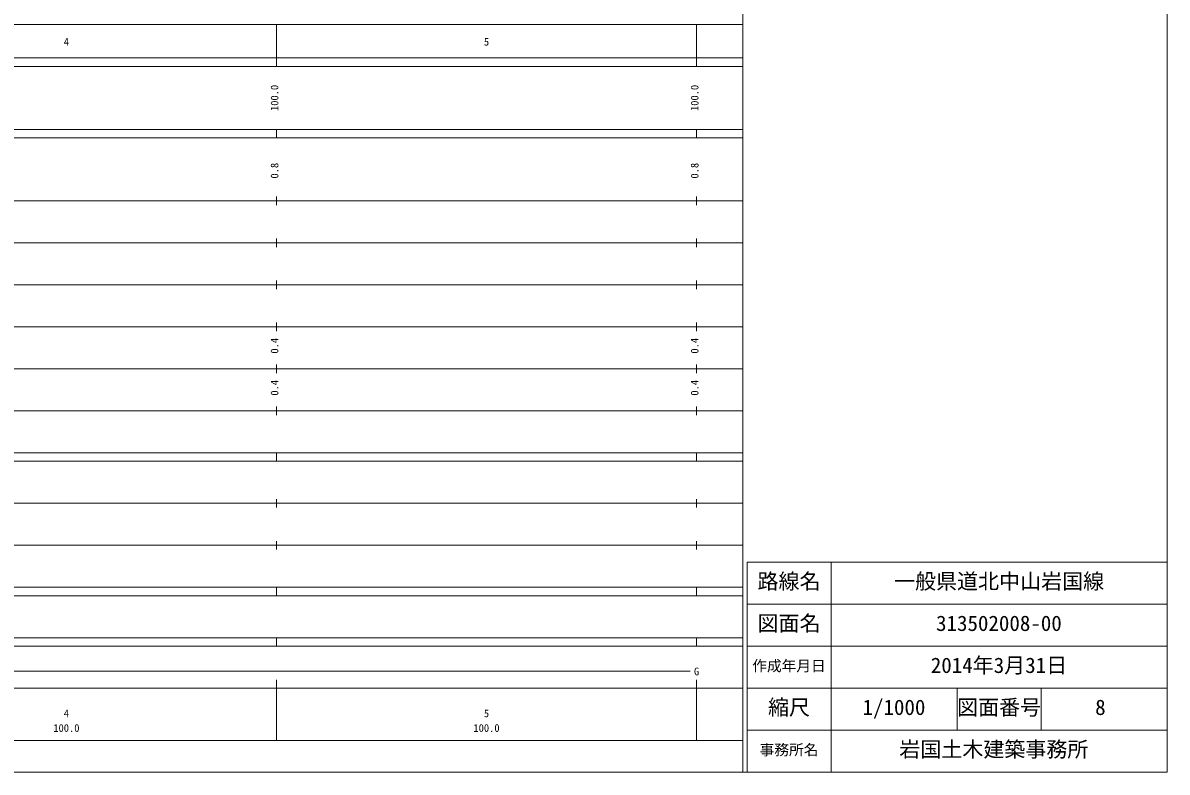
# Model space of a CAD drawing. Units: millimetres on the paper, enlarged 1000 times. Extents: x 60658 to 700658, y 3130 to 363130.
# Drawn here: x 428293 to 700658, y 3130 to 181487 of the extents above; entities that cross this region are included whole.
import ezdxf
from ezdxf.enums import TextEntityAlignment as Align

# ---------------------------------------------------------------- set-up
doc = ezdxf.new("R2010")
doc.units = ezdxf.units.MM
doc.header["$LTSCALE"] = 1000
doc.layers.add('S-SUV', color=7, linetype='Continuous', lineweight=13)
doc.styles.add('ＭＳ ゴシック', font='')
doc.styles.get('ＭＳ ゴシック').set_extended_font_data('MS Gothic')

msp = doc.modelspace()

# ---------------------------------------------------------------- linework, layer by layer
at = {"layer": 'S-SUV'}
for p, q in [((700658, 3130), (700658, 363130)), ((599658, 3130), (599658, 353130)), ((88658, 181130), (599658, 181130)), ((488658, 171130), (488658, 181130)), ((588658, 171130), (588658, 181130)), ((60658, 173130), (599658, 173130)), ((60658, 171130), (599658, 171130)), ((60658, 156130), (599658, 156130)), ((488658, 154130), (488658, 156130)), ((588658, 154130), (588658, 156130)), ((60658, 154130), (599658, 154130)), ((60658, 139130), (599658, 139130)), ((488658, 138130), (488658, 140130)), ((588658, 138130), (588658, 140130)), ((66658, 129130), (599658, 129130)), ((488658, 128130), (488658, 130130)), ((588658, 128130), (588658, 130130)), ((488658, 118130), (488658, 120130)), ((588658, 118130), (588658, 120130)), ((72658, 119130), (599658, 119130)), ((66658, 109130), (599658, 109130)), ((488658, 108130), (488658, 110130)), ((588658, 108130), (588658, 110130)), ((72658, 99130), (599658, 99130)), ((488658, 98130), (488658, 100130)), ((588658, 98130), (588658, 100130)), ((488658, 88130), (488658, 90130)), ((588658, 88130), (588658, 90130)), ((66658, 89130), (599658, 89130)), ((60658, 79130), (599658, 79130)), ((488658, 77130), (488658, 79130)), ((588658, 77130), (588658, 79130)), ((60658, 77130), (599658, 77130)), ((488658, 66130), (488658, 68130)), ((588658, 66130), (588658, 68130)), ((69658, 67130), (599658, 67130)), ((488658, 56130), (488658, 58130)), ((588658, 56130), (588658, 58130)), ((60658, 57130), (599658, 57130)), ((700658, 53130), (600658, 53130)), ((600658, 53130), (600658, 3130)), ((620658, 53130), (620658, 3130)), ((60658, 47130), (599658, 47130)), ((488658, 45130), (488658, 47130)), ((588658, 45130), (588658, 47130)), ((60658, 45130), (599658, 45130)), ((700658, 43130), (600658, 43130)), ((60658, 35130), (599658, 35130)), ((60658, 33130), (599658, 33130)), ((488658, 33130), (488658, 35130)), ((588658, 33130), (588658, 35130)), ((700658, 33130), (600658, 33130)), ((90158, 27130), (587158, 27130)), ((488658, 10630), (488658, 25130)), ((588658, 10630), (588658, 25130)), ((60658, 23130), (599658, 23130)), ((700658, 23130), (600658, 23130)), ((650658, 23130), (650658, 13130)), ((670658, 23130), (670658, 13130)), ((700658, 13130), (600658, 13130)), ((88658, 10630), (599658, 10630)), ((60658, 3130), (700658, 3130))]:
    msp.add_line(p, q, dxfattribs=at)

# ---------------------------------------------------------------- texts
at = {"layer": 'S-SUV', "style": 'ＭＳ ゴシック'}
for s, height, p in [('4', 1833, (438033, 175535)), ('5', 1833, (538033, 175535)), ('路線名', 3666, (603158, 45630)), ('路線名', 3666, (603158, 45630)), ('一般県道北中山岩国線', 3666, (635658, 45630)), ('図面名', 3666, (603158, 35630)), ('図面名', 3666, (603158, 35630)), ('313502008-00', 3666, (645658, 35630)), ('作成年月日', 2566, (601908, 26380)), ('作成年月日', 2566, (601908, 26380)), ('2014年3月31日', 3666, (644408, 25630)), ('G', 1833, (588033, 25630)), ('縮尺', 3666, (605658, 15630)), ('縮尺', 3666, (605658, 15630)), ('1/1000', 3666, (628158, 15630)), ('図面番号', 3666, (650658, 15630)), ('図面番号', 3666, (650658, 15630)), ('8', 3666, (683533, 15630)), ('4', 1833, (438033, 15653)), ('5', 1833, (538033, 15653)), ('100.0', 1833, (435533, 12163)), ('100.0', 1833, (535533, 12163)), ('岩国土木建築事務所 ', 3666, (636908, 5630)), ('事務所名', 2566, (603658, 6380)), ('事務所名', 2566, (603658, 6380))]:
    msp.add_text(s, height=height, dxfattribs=at).set_placement(p, align=Align.BOTTOM_LEFT)
for s, p in [('100.0', (489658, 160505)), ('100.0', (589658, 160505)), ('0.8', (489658, 144429)), ('0.8', (589658, 144429)), ('0.4', (489658, 102755)), ('0.4', (589658, 102755)), ('0.4', (489658, 92755)), ('0.4', (589658, 92755))]:
    msp.add_text(s, height=1833, rotation=90, dxfattribs=at).set_placement(p, align=Align.BOTTOM_LEFT)

doc.saveas('drawing.dxf')
